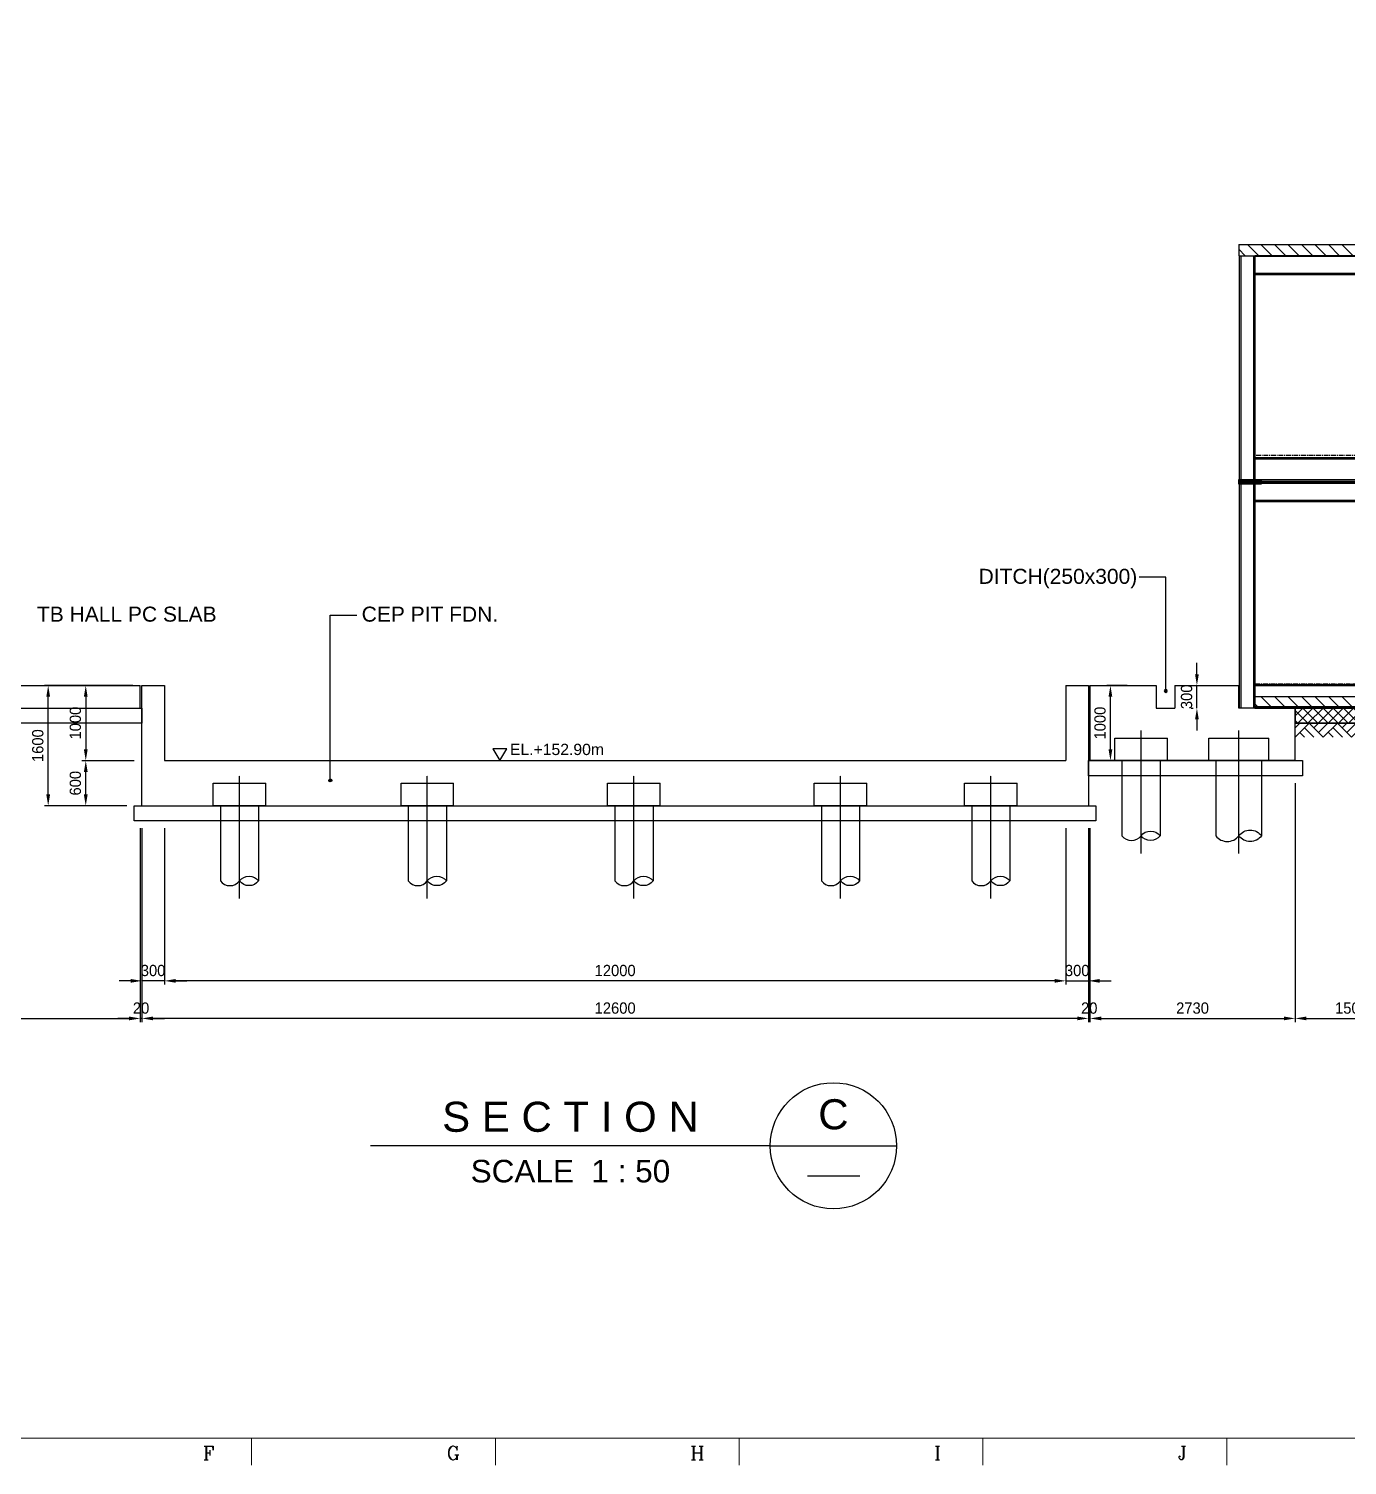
# Model space of a CAD drawing. Header units: millimetres. Extents: x 63700 to 182600, y -289551 to -205451.
# Drawn here: x 81446 to 98995, y -289031 to -269915 of the extents above; entities that cross this region are included whole.
import ezdxf
from ezdxf.enums import TextEntityAlignment as Align

# ---------------------------------------------------------------- set-up
doc = ezdxf.new("R2010")
doc.units = ezdxf.units.MM
doc.header["$LTSCALE"] = 50
doc.linetypes.add('CENTER', pattern=[2, 1.25, -0.25, 0.25, -0.25])
doc.linetypes.add('HIDDEN', pattern=[0.375, 0.25, -0.125])
doc.layers.get('Defpoints').update_dxf_attribs({"color": 140})
for name, color, linetype in [('1', 7, 'Continuous'), ('C_BLOCK', 7, 'Continuous'), ('C_CEN', 1, 'CENTER'), ('C_COLUMN-01', 2, 'Continuous'), ('C_CONC', 4, 'Continuous'), ('C_GIRDER', 2, 'Continuous'), ('C_TEXT_01', 2, 'Continuous'), ('DIM-SCALE', 7, 'Continuous'), ('finish', 1, 'Continuous'), ('HATCH-2', 4, 'Continuous'), ('PILE-1', 8, 'Continuous'), ('REBARD', 3, 'Continuous')]:
    doc.layers.add(name, color=color, linetype=linetype)
doc.layers.add('TAN-TIT', color=30, linetype='Continuous', lineweight=0)
doc.layers.add('TITLE', color=7, linetype='Continuous', lineweight=30)
doc.styles.add('Arial', font='arial.ttf')
doc.styles.add('COM', font='COMPLEX', dxfattribs={"height": 5})
doc.styles.add('돋움', font='')
doc.styles.get('돋움').set_extended_font_data('Dotum')
doc.dimstyles.new('일반도면_0050', dxfattribs={"dimscale": 50, "dimtxt": 3, "dimasz": 3, "dimexe": 1, "dimexo": 2, "dimgap": 1.25, "dimtad": 1, "dimdec": 0, "dimzin": 0, "dimdsep": 46, "dimtxsty": '돋움', "dimcen": -5, "dimclrd": 1, "dimclre": 1, "dimclrt": 7, "dimadec": 8, "dimazin": 0, "dimtfac": 1, "dimtdec": 4, "dimtix": 1, "dimtmove": 2, "dimatfit": 3, "dimfxl": 1, "dimtolj": 1, "dimtzin": 0, "dimarcsym": 0})

# ---------------------------------------------------------------- blocks, each defined once
blk = doc.blocks.new('BORDER')
at = {"layer": 'TAN-TIT'}
for p, q in [((4977, 3520), (232823, 3520)), ((82848, 3520), (82848, 2078)), ((95827, 3520), (95827, 2078)), ((108806, 3520), (108806, 2078)), ((121784, 3520), (121784, 2078)), ((134763, 3520), (134763, 2078))]:
    blk.add_line(p, q, dxfattribs=at)
at = {"layer": 'TAN-TIT', "style": 'COM'}
for s, p in [('F', (80253, 2366)), ('G', (93231, 2366)), ('H', (106210, 2366)), ('I', (119188, 2366)), ('J', (132167, 2366))]:
    blk.add_text(s, height=721, dxfattribs=at).set_placement(p)
blk = doc.blocks.new('ER')
at = {"layer": 'C_BLOCK', "color": 1, "linetype": 'Continuous'}
for p, q in [((2.5, 0), (0, -2.5)), ((0.833, 0), (0, -0.832)), ((0, 0), (20, 0)), ((2.5, 0), (5, -2.5)), ((4.167, 0), (3.334, -0.833)), ((5.833, 0), (4.166, -1.666)), ((7.5, 0), (5, -2.5)), ((7.5, 0), (9.999, -2.5)), ((9.167, 0), (8.333, -0.833)), ((10.832, 0), (9.166, -1.666)), ((12.499, 0), (9.999, -2.5)), ((12.499, 0), (14.999, -2.5)), ((14.166, 0), (13.333, -0.833)), ((15.832, 0), (14.165, -1.666)), ((17.499, 0), (14.999, -2.5)), ((17.499, 0), (19.998, -2.5)), ((19.166, 0), (18.332, -0.833)), ((0.834, -1.666), (1.667, -2.5)), ((1.667, -0.833), (3.333, -2.5)), ((5.887, -1.613), (6.774, -2.5)), ((6.719, -0.78), (8.439, -2.5)), ((10.833, -1.666), (11.666, -2.5)), ((11.666, -0.833), (13.332, -2.5)), ((15.832, -1.666), (16.666, -2.5)), ((16.665, -0.833), (18.331, -2.5)), ((19.998, -0.832), (19.165, -1.666))]:
    blk.add_line(p, q, dxfattribs=at)
blk = doc.blocks.new('*D322')
at = {"layer": 'Defpoints', "color": 0}
for p in [(95551, -280455), (95571, -280455), (95551, -283085)]:
    blk.add_point(p, dxfattribs=at)
at = {"layer": 'DIM-SCALE', "color": 1, "lineweight": -2}
for p, q in [((95551, -280555), (95551, -283135)), ((95571, -280555), (95571, -283135)), ((95401, -283085), (95251, -283085)), ((95571, -283085), (95551, -283085)), ((95721, -283085), (95871, -283085))]:
    blk.add_line(p, q, dxfattribs=at)
at = {"layer": 'DIM-SCALE', "color": 1}
for points in [[(95401, -283060), (95401, -283110), (95551, -283085)], [(95721, -283060), (95721, -283110), (95571, -283085)]]:
    blk.add_solid(points, dxfattribs=at)
at = {"layer": 'DIM-SCALE', "color": 7, "insert": (95561, -282948), "char_height": 150, "attachment_point": 5, "style": '돋움'}
blk.add_mtext('\\A1;20', dxfattribs=at)
blk = doc.blocks.new('*D323')
at = {"layer": 'Defpoints', "color": 0}
for p in [(98301, -279855), (95571, -280455), (98301, -283085)]:
    blk.add_point(p, dxfattribs=at)
at = {"layer": 'DIM-SCALE', "color": 1, "lineweight": -2}
for p, q in [((98301, -279955), (98301, -283135)), ((95571, -280555), (95571, -283135)), ((95721, -283085), (98151, -283085))]:
    blk.add_line(p, q, dxfattribs=at)
at = {"layer": 'DIM-SCALE', "color": 1}
for points in [[(95721, -283060), (95721, -283110), (95571, -283085)], [(98151, -283060), (98151, -283110), (98301, -283085)]]:
    blk.add_solid(points, dxfattribs=at)
at = {"layer": 'DIM-SCALE', "color": 7, "insert": (96936, -282948), "char_height": 150, "attachment_point": 5, "style": '돋움'}
blk.add_mtext('\\A1;2730', dxfattribs=at)
blk = doc.blocks.new('*D324')
at = {"layer": 'Defpoints', "color": 0}
for p in [(98301, -279855), (99801, -280655), (99801, -283085)]:
    blk.add_point(p, dxfattribs=at)
at = {"layer": 'DIM-SCALE', "color": 1, "lineweight": -2}
for p, q in [((98301, -279955), (98301, -283135)), ((99801, -280755), (99801, -283135)), ((98451, -283085), (99651, -283085))]:
    blk.add_line(p, q, dxfattribs=at)
at = {"layer": 'DIM-SCALE', "color": 1}
for points in [[(98451, -283060), (98451, -283110), (98301, -283085)], [(99651, -283060), (99651, -283110), (99801, -283085)]]:
    blk.add_solid(points, dxfattribs=at)
at = {"layer": 'DIM-SCALE', "color": 7, "insert": (99051, -282948), "char_height": 150, "attachment_point": 5, "style": '돋움'}
blk.add_mtext('\\A1;1500', dxfattribs=at)
blk = doc.blocks.new('*D386')
at = {"layer": 'Defpoints', "color": 0}
for p in [(78521, -279855), (82931, -280455), (82931, -283085)]:
    blk.add_point(p, dxfattribs=at)
at = {"layer": 'DIM-SCALE', "color": 1, "lineweight": -2}
for p, q in [((78521, -279955), (78521, -283135)), ((82931, -280555), (82931, -283135)), ((78671, -283085), (82781, -283085))]:
    blk.add_line(p, q, dxfattribs=at)
at = {"layer": 'DIM-SCALE', "color": 1}
for points in [[(78671, -283060), (78671, -283110), (78521, -283085)], [(82781, -283060), (82781, -283110), (82931, -283085)]]:
    blk.add_solid(points, dxfattribs=at)
at = {"layer": 'DIM-SCALE', "color": 7, "insert": (80726, -282948), "char_height": 150, "attachment_point": 5, "style": '돋움'}
blk.add_mtext('\\A1;4410', dxfattribs=at)
blk = doc.blocks.new('*D387')
at = {"layer": 'Defpoints', "color": 0}
for p in [(82931, -280455), (82951, -280455), (82931, -283085)]:
    blk.add_point(p, dxfattribs=at)
at = {"layer": 'DIM-SCALE', "color": 1, "lineweight": -2}
for p, q in [((82931, -280555), (82931, -283135)), ((82951, -280555), (82951, -283135)), ((82781, -283085), (82631, -283085)), ((82951, -283085), (82931, -283085)), ((83101, -283085), (83251, -283085))]:
    blk.add_line(p, q, dxfattribs=at)
at = {"layer": 'DIM-SCALE', "color": 1}
for points in [[(82781, -283060), (82781, -283110), (82931, -283085)], [(83101, -283060), (83101, -283110), (82951, -283085)]]:
    blk.add_solid(points, dxfattribs=at)
at = {"layer": 'DIM-SCALE', "color": 7, "insert": (82941, -282948), "char_height": 150, "attachment_point": 5, "style": '돋움'}
blk.add_mtext('\\A1;20', dxfattribs=at)
blk = doc.blocks.new('*D388')
at = {"layer": 'Defpoints', "color": 0}
for p in [(82951, -280455), (95551, -280455), (82951, -283085)]:
    blk.add_point(p, dxfattribs=at)
at = {"layer": 'DIM-SCALE', "color": 1, "lineweight": -2}
for p, q in [((82951, -280555), (82951, -283135)), ((95551, -280555), (95551, -283135)), ((95401, -283085), (83101, -283085))]:
    blk.add_line(p, q, dxfattribs=at)
at = {"layer": 'DIM-SCALE', "color": 1}
for points in [[(83101, -283060), (83101, -283110), (82951, -283085)], [(95401, -283060), (95401, -283110), (95551, -283085)]]:
    blk.add_solid(points, dxfattribs=at)
at = {"layer": 'DIM-SCALE', "color": 7, "insert": (89251, -282948), "char_height": 150, "attachment_point": 5, "style": '돋움'}
blk.add_mtext('\\A1;12600', dxfattribs=at)
blk = doc.blocks.new('*D332')
at = {"layer": 'Defpoints', "color": 0}
for p in [(81705, -278655), (82931, -278655), (82851, -280255)]:
    blk.add_point(p, dxfattribs=at)
at = {"layer": 'DIM-SCALE', "color": 1, "lineweight": -2}
for p, q in [((82831, -278655), (81655, -278655)), ((81705, -280105), (81705, -278805)), ((82751, -280255), (81655, -280255))]:
    blk.add_line(p, q, dxfattribs=at)
at = {"layer": 'DIM-SCALE', "color": 1}
for points in [[(81680, -278805), (81730, -278805), (81705, -278655)], [(81680, -280105), (81730, -280105), (81705, -280255)]]:
    blk.add_solid(points, dxfattribs=at)
at = {"layer": 'DIM-SCALE', "color": 7, "insert": (81567, -279455), "char_height": 150, "attachment_point": 5, "rotation": 90, "style": '돋움'}
blk.add_mtext('\\A1;1600', dxfattribs=at)
blk = doc.blocks.new('*D333')
at = {"layer": 'Defpoints', "color": 0}
for p in [(82205, -279655), (82951, -279655), (82851, -280255)]:
    blk.add_point(p, dxfattribs=at)
at = {"layer": 'DIM-SCALE', "color": 1, "lineweight": -2}
for p, q in [((82851, -279655), (82155, -279655)), ((82205, -280105), (82205, -279805)), ((82751, -280255), (82155, -280255))]:
    blk.add_line(p, q, dxfattribs=at)
at = {"layer": 'DIM-SCALE', "color": 1}
for points in [[(82180, -279805), (82230, -279805), (82205, -279655)], [(82180, -280105), (82230, -280105), (82205, -280255)]]:
    blk.add_solid(points, dxfattribs=at)
at = {"layer": 'DIM-SCALE', "color": 7, "insert": (82067, -279955), "char_height": 150, "attachment_point": 5, "rotation": 90, "style": '돋움'}
blk.add_mtext('\\A1;600', dxfattribs=at)
blk = doc.blocks.new('*D334')
at = {"layer": 'Defpoints', "color": 0}
for p in [(82931, -278655), (82205, -279655), (82951, -279655)]:
    blk.add_point(p, dxfattribs=at)
at = {"layer": 'DIM-SCALE', "color": 1, "lineweight": -2}
for p, q in [((82831, -278655), (82155, -278655)), ((82205, -278805), (82205, -279505)), ((82851, -279655), (82155, -279655))]:
    blk.add_line(p, q, dxfattribs=at)
at = {"layer": 'DIM-SCALE', "color": 1}
for points in [[(82180, -278805), (82230, -278805), (82205, -278655)], [(82180, -279505), (82230, -279505), (82205, -279655)]]:
    blk.add_solid(points, dxfattribs=at)
at = {"layer": 'DIM-SCALE', "color": 7, "insert": (82067, -279155), "char_height": 150, "attachment_point": 5, "rotation": 90, "style": '돋움'}
blk.add_mtext('\\A1;1000', dxfattribs=at)
blk = doc.blocks.new('*D335')
at = {"layer": 'Defpoints', "color": 0}
for p in [(95843, -278655), (96168, -278655), (96168, -279655)]:
    blk.add_point(p, dxfattribs=at)
at = {"layer": 'DIM-SCALE', "color": 1, "lineweight": -2}
for p, q in [((96068, -278655), (95793, -278655)), ((95843, -279505), (95843, -278805)), ((96068, -279655), (95793, -279655))]:
    blk.add_line(p, q, dxfattribs=at)
at = {"layer": 'DIM-SCALE', "color": 1}
for points in [[(95818, -278805), (95868, -278805), (95843, -278655)], [(95818, -279505), (95868, -279505), (95843, -279655)]]:
    blk.add_solid(points, dxfattribs=at)
at = {"layer": 'DIM-SCALE', "color": 7, "insert": (95705, -279155), "char_height": 150, "attachment_point": 5, "rotation": 90, "style": '돋움'}
blk.add_mtext('\\A1;1000', dxfattribs=at)
blk = doc.blocks.new('*D336')
at = {"layer": 'Defpoints', "color": 0}
for p in [(96994, -278655), (97019, -278655), (97019, -278955)]:
    blk.add_point(p, dxfattribs=at)
at = {"layer": 'DIM-SCALE', "color": 1, "lineweight": -2}
for p, q in [((96994, -278505), (96994, -278355)), ((96919, -278655), (96944, -278655)), ((96994, -278955), (96994, -278655)), ((96919, -278955), (96944, -278955)), ((96994, -279105), (96994, -279255))]:
    blk.add_line(p, q, dxfattribs=at)
at = {"layer": 'DIM-SCALE', "color": 1}
for points in [[(96969, -278505), (97019, -278505), (96994, -278655)], [(96969, -279105), (97019, -279105), (96994, -278955)]]:
    blk.add_solid(points, dxfattribs=at)
at = {"layer": 'DIM-SCALE', "color": 7, "insert": (96857, -278805), "char_height": 150, "attachment_point": 5, "rotation": 90, "style": '돋움'}
blk.add_mtext('\\A1;300', dxfattribs=at)
blk = doc.blocks.new('B_Dot')
at = {"layer": 'REBARD', "const_width": 0.4}
blk.add_lwpolyline([(-0.2, 0, 1), (0.2, 0, 1)], format="xyb", close=True, dxfattribs=at)
at = {"layer": 'REBARD'}
blk.add_circle((0, 0), 0.4, dxfattribs=at)
blk = doc.blocks.new('*D378')
at = {"layer": 'Defpoints', "color": 0}
for p in [(83251, -280455), (95251, -280455), (83251, -282585)]:
    blk.add_point(p, dxfattribs=at)
at = {"layer": 'DIM-SCALE', "color": 1, "lineweight": -2}
for p, q in [((83251, -280555), (83251, -282635)), ((95251, -280555), (95251, -282635)), ((95101, -282585), (83401, -282585))]:
    blk.add_line(p, q, dxfattribs=at)
at = {"layer": 'DIM-SCALE', "color": 1}
for points in [[(83401, -282560), (83401, -282610), (83251, -282585)], [(95101, -282560), (95101, -282610), (95251, -282585)]]:
    blk.add_solid(points, dxfattribs=at)
at = {"layer": 'DIM-SCALE', "color": 7, "insert": (89251, -282448), "char_height": 150, "attachment_point": 5, "style": '돋움'}
blk.add_mtext('\\A1;12000', dxfattribs=at)
blk = doc.blocks.new('*D368')
at = {"layer": 'Defpoints', "color": 0}
for p in [(82951, -280455), (83251, -280455), (82951, -282585)]:
    blk.add_point(p, dxfattribs=at)
at = {"layer": 'DIM-SCALE', "color": 1, "lineweight": -2}
for p, q in [((82951, -280555), (82951, -282635)), ((83251, -280555), (83251, -282635)), ((82801, -282585), (82651, -282585)), ((83251, -282585), (82951, -282585)), ((83401, -282585), (83551, -282585))]:
    blk.add_line(p, q, dxfattribs=at)
at = {"layer": 'DIM-SCALE', "color": 1}
for points in [[(82801, -282560), (82801, -282610), (82951, -282585)], [(83401, -282560), (83401, -282610), (83251, -282585)]]:
    blk.add_solid(points, dxfattribs=at)
at = {"layer": 'DIM-SCALE', "color": 7, "insert": (83101, -282448), "char_height": 150, "attachment_point": 5, "style": '돋움'}
blk.add_mtext('\\A1;300', dxfattribs=at)
blk = doc.blocks.new('*D369')
at = {"layer": 'Defpoints', "color": 0}
for p in [(95251, -280455), (95551, -280455), (95551, -282585)]:
    blk.add_point(p, dxfattribs=at)
at = {"layer": 'DIM-SCALE', "color": 1, "lineweight": -2}
for p, q in [((95251, -280555), (95251, -282635)), ((95551, -280555), (95551, -282635)), ((95101, -282585), (94951, -282585)), ((95251, -282585), (95551, -282585)), ((95701, -282585), (95851, -282585))]:
    blk.add_line(p, q, dxfattribs=at)
at = {"layer": 'DIM-SCALE', "color": 1}
for points in [[(95101, -282560), (95101, -282610), (95251, -282585)], [(95701, -282560), (95701, -282610), (95551, -282585)]]:
    blk.add_solid(points, dxfattribs=at)
at = {"layer": 'DIM-SCALE', "color": 7, "insert": (95401, -282448), "char_height": 150, "attachment_point": 5, "style": '돋움'}
blk.add_mtext('\\A1;300', dxfattribs=at)
blk = doc.blocks.new('A$C763D6BAE')
at = {"layer": 'C_GIRDER'}
h = blk.add_hatch(dxfattribs=at)
h.set_pattern_fill('ANSI37', color=8, scale=30)
h.set_pattern_definition([(135, (538616.01, 33154.9), (67.351921, 67.351921), []), (45, (538616.01, 33154.9), (67.351921, -67.351921), [])])
h.paths.add_polyline_path([(6740, 0), (6740, -200), (9140, -200), (9140, 0)])
h.paths.add_polyline_path([(2240, -200), (2240, 0), (740, 0), (740, -200)])
at = {"layer": 'finish'}
h = blk.add_hatch(dxfattribs=at)
h.set_pattern_fill('ANSI31', color=8, scale=40, style=0)
h.set_pattern_definition([(135, (538252.07, 39174.9), (89.80256, 89.80256), [])])
h.paths.add_polyline_path([(-10, 6170), (-10, 6020), (9140, 6020), (9140, 6170)])
h = blk.add_hatch(dxfattribs=at)
h.set_pattern_fill('ANSI31', color=8, scale=40, style=0)
h.set_pattern_definition([(135, (529874.3, 59255.23), (89.80256, 89.80256), [])])
h.paths.add_polyline_path([(8990, 0), (9140, 0), (9140, 6020), (8990, 6020)])
h = blk.add_hatch(dxfattribs=at)
h.set_pattern_fill('ANSI31', color=8, scale=40, style=0)
h.set_pattern_definition([(135, (538616.01, 33154.9), (89.80256, 89.80256), [])])
h.paths.add_polyline_path([(204, 150), (2777, 150), (2777, 0), (204, 0)])
h = blk.add_hatch(dxfattribs=at)
h.set_pattern_fill('ANSI31', color=8, scale=40, style=0)
h.set_pattern_definition([(135, (541616.01, 33154.9), (89.80256, 89.80256), [])])
h.paths.add_polyline_path([(3204, 150), (5777, 150), (5777, 0), (3204, 0)])
h = blk.add_hatch(dxfattribs=at)
h.set_pattern_fill('ANSI31', color=8, scale=40, style=0)
h.set_pattern_definition([(135, (544616.01, 33154.9), (89.80256, 89.80256), [])])
h.paths.add_polyline_path([(6204, 150), (8777, 150), (8777, 0), (6204, 0)])
at = {"layer": 'C_CEN', "color": 8}
for p, q in [((5783, 6382), (3203, 6382)), ((5783, 6350), (3203, 6350)), ((8783, 6382), (6203, 6382)), ((8783, 6350), (6203, 6350)), ((2783, 3362), (203, 3362)), ((2783, 3330), (203, 3330)), ((5783, 3362), (3203, 3362)), ((5783, 3330), (3203, 3330)), ((8783, 3362), (6203, 3362)), ((8783, 3330), (6203, 3330)), ((2777, 316), (204, 316)), ((204, 316), (204, 310)), ((2777, 310), (204, 310)), ((5777, 316), (3204, 316)), ((3204, 316), (3204, 310)), ((5777, 310), (3204, 310)), ((8777, 316), (6204, 316)), ((6204, 316), (6204, 310)), ((8777, 310), (6204, 310))]:
    blk.add_line(p, q, dxfattribs=at)
at = {"layer": 'C_COLUMN-01', "color": 8}
for points in [[(3000, 6060), (3000, 9040), (3203, 9040), (3203, 6060)], [(5980, 6060), (5980, 9040), (5777, 9040), (5777, 6060)], [(6000, 6060), (6000, 9040), (6203, 9040), (6203, 6060)], [(8980, 6060), (8980, 9040), (8777, 9040), (8777, 6060)], [(0, 3040), (0, 6020)], [(203, 6020), (203, 3040)], [(2777, 6020), (2777, 3040)], [(2980, 3040), (2980, 6020)], [(3000, 3040), (3000, 6000)], [(3203, 6000), (3203, 3040)], [(5777, 6000), (5777, 3040)], [(5980, 3040), (5980, 6000)], [(6000, 3040), (6000, 6000)], [(6203, 6000), (6203, 3040)], [(8777, 6000), (8777, 3040)], [(8980, 3040), (8980, 6000)], [(203, 2980), (203, 0), (0, 0), (0, 2980)], [(2777, 2980), (2777, 0), (2980, 0), (2980, 2980)], [(3203, 2980), (3203, 0), (3000, 0), (3000, 2980)], [(5777, 2980), (5777, 0), (5980, 0), (5980, 2980)], [(6203, 2980), (6203, 0), (6000, 0), (6000, 2980)], [(8777, 2980), (8777, 0), (8980, 0), (8980, 2980)]]:
    blk.add_lwpolyline(points, dxfattribs=at)
at = {"layer": 'C_GIRDER', "color": 8, "linetype": 'HIDDEN', "ltscale": 0.1}
for p, q in [((3016, 9040), (3016, 6060)), ((3187, 9040), (3187, 6060)), ((5777, 9027), (3203, 9027)), ((5793, 9040), (5793, 6060)), ((5964, 9040), (5964, 6060)), ((6016, 9040), (6016, 6060)), ((6187, 9040), (6187, 6060)), ((8777, 9027), (6203, 9027)), ((8793, 9040), (8793, 6060)), ((8964, 9040), (8964, 6060)), ((5777, 8802), (3203, 8802)), ((8777, 8802), (6203, 8802)), ((5777, 6334), (3203, 6334)), ((8777, 6334), (6203, 6334)), ((16, 6020), (16, 3040)), ((187, 6020), (187, 3040)), ((2777, 6007), (203, 6007)), ((2793, 6020), (2793, 3040)), ((2964, 6020), (2964, 3040)), ((3016, 6000), (3016, 3040)), ((3187, 6000), (3187, 3040)), ((5690, 6056), (3290, 6056)), ((5690, 6007), (3290, 6007)), ((5793, 6000), (5793, 3040)), ((5964, 6000), (5964, 3040)), ((6016, 6000), (6016, 3040)), ((6187, 6000), (6187, 3040)), ((8690, 6056), (6290, 6056)), ((8690, 6007), (6290, 6007)), ((8793, 6000), (8793, 3040)), ((8964, 6000), (8964, 3040)), ((2777, 5782), (203, 5782)), ((5777, 5782), (3203, 5782)), ((8777, 5782), (6203, 5782)), ((2777, 3314), (203, 3314)), ((5777, 3314), (3203, 3314)), ((8777, 3314), (6203, 3314)), ((16, 2980), (16, 0)), ((187, 2980), (187, 0)), ((2690, 3036), (290, 3036)), ((2690, 2987), (290, 2987)), ((2793, 2980), (2793, 0)), ((2964, 2980), (2964, 0)), ((3016, 2980), (3016, 0)), ((3187, 2980), (3187, 0)), ((5690, 3036), (3290, 3036)), ((5690, 2987), (3290, 2987)), ((5793, 2980), (5793, 0)), ((5964, 2980), (5964, 0)), ((6016, 2980), (6016, 0)), ((6187, 2980), (6187, 0)), ((8690, 3036), (6290, 3036)), ((8690, 2987), (6290, 2987)), ((8793, 2980), (8793, 0)), ((8964, 2980), (8964, 0)), ((2777, 2762), (203, 2762)), ((5777, 2762), (3203, 2762)), ((8777, 2762), (6203, 2762)), ((2777, 294), (204, 294)), ((5777, 294), (3204, 294)), ((8777, 294), (6204, 294)), ((2777, 16), (204, 16)), ((5777, 16), (3204, 16)), ((8777, 16), (6204, 16))]:
    blk.add_line(p, q, dxfattribs=at)
at = {"layer": 'C_GIRDER', "color": 8}
for p, q in [((3203, 9040), (5777, 9040)), ((6203, 9040), (8777, 9040))]:
    blk.add_line(p, q, dxfattribs=at)
for points in [[(5777, 9040), (3203, 9040)], [(3203, 9040), (3203, 8788), (5777, 8788), (5777, 9040)], [(8777, 9040), (6203, 9040)], [(6203, 9040), (6203, 8788), (8777, 8788), (8777, 9040)], [(5777, 6060), (5777, 6350), (3203, 6350), (3203, 6060)], [(8777, 6060), (8777, 6350), (6203, 6350), (6203, 6060)], [(2777, 6020), (203, 6020)], [(203, 6020), (203, 5768), (2777, 5768), (2777, 6020)], [(2927, 6020), (353, 6020)], [(3203, 6040), (3203, 6040), (5777, 6040)], [(5777, 6020), (3203, 6020)], [(3203, 6000), (3203, 5768), (5777, 5768), (5777, 6000)], [(6203, 6040), (6203, 6040), (8777, 6040)], [(8777, 6020), (6203, 6020)], [(6203, 6000), (6203, 5768), (8777, 5768), (8777, 6000)], [(2777, 3040), (2777, 3330), (203, 3330), (203, 3040)], [(5777, 3040), (5777, 3330), (3203, 3330), (3203, 3040)], [(8777, 3040), (8777, 3330), (6203, 3330), (6203, 3040)], [(203, 3020), (203, 3020), (2777, 3020)], [(2777, 3000), (203, 3000)], [(203, 2980), (203, 2748), (2777, 2748), (2777, 2980)], [(3203, 3020), (3203, 3020), (5777, 3020)], [(5777, 3000), (3203, 3000)], [(3203, 2980), (3203, 2748), (5777, 2748), (5777, 2980)], [(6203, 3020), (6203, 3020), (8777, 3020)], [(8777, 3000), (6203, 3000)], [(6203, 2980), (6203, 2748), (8777, 2748), (8777, 2980)]]:
    blk.add_lwpolyline(points, dxfattribs=at)
for points in [[(2990, 6060), (3290, 6060), (3290, 6040), (2990, 6040)], [(2990, 6040), (3290, 6040), (3290, 6020), (2990, 6020)], [(2990, 6020), (3290, 6020), (3290, 6000), (2990, 6000)], [(5990, 6060), (5690, 6060), (5690, 6040), (5990, 6040)], [(5990, 6040), (5690, 6040), (5690, 6020), (5990, 6020)], [(5990, 6020), (5690, 6020), (5690, 6000), (5990, 6000)], [(5990, 6060), (6290, 6060), (6290, 6040), (5990, 6040)], [(5990, 6040), (6290, 6040), (6290, 6020), (5990, 6020)], [(5990, 6020), (6290, 6020), (6290, 6000), (5990, 6000)], [(8990, 6060), (8690, 6060), (8690, 6040), (8990, 6040)], [(8990, 6040), (8690, 6040), (8690, 6020), (8990, 6020)], [(8990, 6020), (8690, 6020), (8690, 6000), (8990, 6000)], [(-10, 3040), (290, 3040), (290, 3020), (-10, 3020)], [(-10, 3020), (290, 3020), (290, 3000), (-10, 3000)], [(-10, 3000), (290, 3000), (290, 2980), (-10, 2980)], [(2990, 3040), (2690, 3040), (2690, 3020), (2990, 3020)], [(2990, 3020), (2690, 3020), (2690, 3000), (2990, 3000)], [(2990, 3000), (2690, 3000), (2690, 2980), (2990, 2980)], [(2990, 3040), (3290, 3040), (3290, 3020), (2990, 3020)], [(2990, 3020), (3290, 3020), (3290, 3000), (2990, 3000)], [(2990, 3000), (3290, 3000), (3290, 2980), (2990, 2980)], [(5990, 3040), (5690, 3040), (5690, 3020), (5990, 3020)], [(5990, 3020), (5690, 3020), (5690, 3000), (5990, 3000)], [(5990, 3000), (5690, 3000), (5690, 2980), (5990, 2980)], [(5990, 3040), (6290, 3040), (6290, 3020), (5990, 3020)], [(5990, 3020), (6290, 3020), (6290, 3000), (5990, 3000)], [(5990, 3000), (6290, 3000), (6290, 2980), (5990, 2980)], [(8990, 3040), (8690, 3040), (8690, 3020), (8990, 3020)], [(8990, 3020), (8690, 3020), (8690, 3000), (8990, 3000)], [(8990, 3000), (8690, 3000), (8690, 2980), (8990, 2980)], [(2777, 310), (204, 310), (204, 0), (2777, 0)], [(5777, 310), (3204, 310), (3204, 0), (5777, 0)], [(8777, 310), (6204, 310), (6204, 0), (8777, 0)]]:
    blk.add_lwpolyline(points, close=True, dxfattribs=at)
at = {"layer": 'finish', "color": 8}
for p, q in [((2990, 9040), (2990, 9040)), ((5990, 9040), (5990, 9040)), ((-10, 6170), (9140, 6170)), ((-10, 6170), (-10, 6020)), ((9140, 6170), (9140, 0)), ((-10, 6020), (9140, 6020)), ((8990, 6020), (8990, 0)), ((2777, 150), (204, 150)), ((204, 150), (204, 0)), ((2777, 0), (204, 0)), ((2240, 0), (2240, -200)), ((2777, 150), (2777, 0)), ((5777, 150), (3204, 150)), ((3204, 150), (3204, 0)), ((5777, 0), (3204, 0)), ((5777, 150), (5777, 0)), ((8777, 150), (6204, 150)), ((6204, 150), (6204, 0)), ((8777, 0), (6204, 0)), ((6740, 0), (6740, -200)), ((8777, 150), (8777, 0))]:
    blk.add_line(p, q, dxfattribs=at)
blk.add_lwpolyline([(9140, 6020), (8990, 6020), (8990, 0), (9140, 0)], close=True, dxfattribs=at)
for points in [[(740, 0), (740, -200), (2240, -200)], [(6740, -200), (9140, -200), (9140, 0), (740, 0)]]:
    blk.add_lwpolyline(points, dxfattribs=at)

msp = doc.modelspace()

# ---------------------------------------------------------------- linework, layer by layer
at = {"color": 1}
msp.add_lwpolyline([(87808, -279496.3), (87625, -279496.3), (87716.5, -279654.7)], close=True, dxfattribs=at)
at = {"layer": 'C_CEN', "color": 1, "ltscale": 0.1}
for p, q in [((96250.9, -280888.5), (96250.9, -279254.7)), ((97550.9, -280888.5), (97550.9, -279254.7)), ((84250.9, -281488.5), (84250.9, -279854.7)), ((86750.9, -281488.5), (86750.9, -279854.7)), ((89500.9, -281488.5), (89500.9, -279854.7)), ((92250.9, -281488.5), (92250.9, -279854.7)), ((94250.9, -281488.5), (94250.9, -279854.7))]:
    msp.add_line(p, q, dxfattribs=at)
at = {"layer": 'C_CONC', "color": 3}
for p, q in [((78520.9, -278654.7), (82930.9, -278654.7)), ((82930.9, -278954.7), (82930.9, -278654.7)), ((82950.9, -280254.7), (82950.9, -278654.7)), ((82950.9, -278654.7), (83250.9, -278654.7)), ((83250.9, -278654.7), (83250.9, -279654.7)), ((95250.9, -278654.7), (95550.9, -278654.7)), ((95250.9, -278654.7), (95250.9, -279654.7)), ((95550.9, -278654.7), (95550.9, -280254.7)), ((95570.9, -278654.7), (96450.9, -278654.7)), ((95570.9, -278654.7), (95570.9, -279654.7)), ((96450.9, -278654.7), (96450.9, -278954.7)), ((96700.9, -278654.7), (97550.9, -278654.7)), ((96700.9, -278654.7), (96700.9, -278954.7)), ((97550.9, -278954.7), (97550.9, -278654.7)), ((78520.9, -278954.7), (82930.9, -278954.7)), ((96450.9, -278954.7), (96700.9, -278954.7)), ((98300.9, -278954.7), (97550.9, -278954.7)), ((98300.9, -279654.7), (98300.9, -278954.7)), ((83250.9, -279654.7), (95250.9, -279654.7)), ((98300.9, -279654.7), (95550.9, -279654.7)), ((98300.9, -279654.7), (95570.9, -279654.7)), ((82950.9, -280254.7), (95550.9, -280254.7))]:
    msp.add_line(p, q, dxfattribs=at)
at = {"layer": 'C_CONC', "color": 1, "ltscale": 0.1}
for points in [[(82950.9, -279154.7), (78500.9, -279154.7), (78500.9, -278954.7), (82950.9, -278954.7), (82950.9, -279154.7)], [(99800.9, -279154.7), (98300.9, -279154.7), (98300.9, -278954.7), (99800.9, -278954.7), (99800.9, -279154.7)], [(98400.9, -279854.7), (95550.9, -279854.7), (95550.9, -279654.7), (98400.9, -279654.7), (98400.9, -279854.7)], [(95650.9, -280454.7), (82850.9, -280454.7), (82850.9, -280254.7), (95650.9, -280254.7), (95650.9, -280454.7)]]:
    msp.add_lwpolyline(points, dxfattribs=at)
at = {"layer": 'HATCH-2', "color": 1}
for p, q in [((96580.3, -277214), (96226.8, -277214)), ((96580.3, -278725.9), (96580.3, -277214)), ((85459.9, -279917.9), (85459.9, -277717.2)), ((85459.9, -277717.2), (85813.4, -277717.2))]:
    msp.add_line(p, q, dxfattribs=at)
at = {"layer": 'PILE-1'}
for p, q in [((95900.9, -279654.7), (95900.9, -279354.7)), ((95900.9, -279354.7), (96600.9, -279354.7)), ((96600.9, -279654.7), (96600.9, -279354.7)), ((97150.9, -279654.7), (97150.9, -279354.7)), ((97150.9, -279354.7), (97950.9, -279354.7)), ((97950.9, -279654.7), (97950.9, -279354.7)), ((96600.9, -279654.7), (95900.9, -279654.7)), ((95996.9, -279654.7), (95996.9, -280654.7)), ((96504.9, -279654.7), (96504.9, -280654.7)), ((97900.9, -279654.7), (97200.9, -279654.7)), ((97246.4, -279654.7), (97246.4, -280654.7)), ((97855.4, -279654.7), (97855.4, -280654.7)), ((83900.9, -280254.7), (83900.9, -279954.7)), ((83900.9, -279954.7), (84600.9, -279954.7)), ((84600.9, -280254.7), (84600.9, -279954.7)), ((86400.9, -280254.7), (86400.9, -279954.7)), ((86400.9, -279954.7), (87100.9, -279954.7)), ((87100.9, -280254.7), (87100.9, -279954.7)), ((89150.9, -280254.7), (89150.9, -279954.7)), ((89150.9, -279954.7), (89850.9, -279954.7)), ((89850.9, -280254.7), (89850.9, -279954.7)), ((91900.9, -280254.7), (91900.9, -279954.7)), ((91900.9, -279954.7), (92600.9, -279954.7)), ((92600.9, -280254.7), (92600.9, -279954.7)), ((93900.9, -280254.7), (93900.9, -279954.7)), ((93900.9, -279954.7), (94600.9, -279954.7)), ((94600.9, -280254.7), (94600.9, -279954.7)), ((84600.9, -280254.7), (83900.9, -280254.7)), ((83996.9, -280254.7), (83996.9, -281254.7)), ((84504.9, -280254.7), (84504.9, -281254.7)), ((87100.9, -280254.7), (86400.9, -280254.7)), ((86496.9, -280254.7), (86496.9, -281254.7)), ((87004.9, -280254.7), (87004.9, -281254.7)), ((89850.9, -280254.7), (89150.9, -280254.7)), ((89246.9, -280254.7), (89246.9, -281254.7)), ((89754.9, -280254.7), (89754.9, -281254.7)), ((92600.9, -280254.7), (91900.9, -280254.7)), ((91996.9, -280254.7), (91996.9, -281254.7)), ((92504.9, -280254.7), (92504.9, -281254.7)), ((94600.9, -280254.7), (93900.9, -280254.7)), ((93996.9, -280254.7), (93996.9, -281254.7)), ((94504.9, -280254.7), (94504.9, -281254.7))]:
    msp.add_line(p, q, dxfattribs=at)
for points in [[(95996.9, -280654.7, 0.5), (96250.9, -280654.7, -0.5), (96504.9, -280654.7, -0.5), (96250.9, -280654.7)], [(97246.4, -280654.7, 0.5), (97550.9, -280654.7, -0.5), (97855.4, -280654.7, -0.5), (97550.9, -280654.7)]]:
    msp.add_lwpolyline(points, format="xyb", dxfattribs=at)
at = {"layer": 'PILE-1', "elevation": 0}
for points in [[(83996.9, -281254.7, 0.5), (84250.9, -281254.7, -0.5), (84504.9, -281254.7, -0.5), (84250.9, -281254.7)], [(86496.9, -281254.7, 0.5), (86750.9, -281254.7, -0.5), (87004.9, -281254.7, -0.5), (86750.9, -281254.7)], [(89246.9, -281254.7, 0.5), (89500.9, -281254.7, -0.5), (89754.9, -281254.7, -0.5), (89500.9, -281254.7)], [(91996.9, -281254.7, 0.5), (92250.9, -281254.7, -0.5), (92504.9, -281254.7, -0.5), (92250.9, -281254.7)], [(93996.9, -281254.7, 0.5), (94250.9, -281254.7, -0.5), (94504.9, -281254.7, -0.5), (94250.9, -281254.7)]]:
    msp.add_lwpolyline(points, format="xyb", dxfattribs=at)
at = {"layer": 'TITLE', "color": 1, "linetype": 'Continuous'}
msp.add_line((91315.8, -284780.1), (85995.8, -284780.1), dxfattribs=at)
msp.add_lwpolyline([(91315.8, -284780.1), (92995.8, -284780.1)], dxfattribs=at)
at = {"layer": 'TITLE', "color": 2, "linetype": 'Continuous'}
msp.add_lwpolyline([(91811.7, -285179.3), (92509.8, -285179.3)], dxfattribs=at)
at = {"layer": 'TITLE', "color": 1, "linetype": 'Continuous'}
msp.add_circle((92155.8, -284780.1), 840, dxfattribs=at)

# ---------------------------------------------------------------- block references
at = {"layer": '1', "xscale": 0.25, "yscale": 0.25, "zscale": 0.25}
msp.add_blockref('BORDER', (63700.3, -289550.7), dxfattribs=at)
at = {"layer": 'C_BLOCK', "xscale": 75, "yscale": 75, "zscale": 75}
msp.add_blockref('ER', (98300.9, -279154.7), dxfattribs=at)
at = {"layer": 'finish'}
msp.add_blockref('A$C763D6BAE', (97560.9, -278954.7), dxfattribs=at)
at = {"layer": 'REBARD', "yscale": 50, "zscale": 50}
for p, xscale in [((96580.3, -278725.9), -50), ((85459.9, -279917.9), 50)]:
    msp.add_blockref('B_Dot', p, dxfattribs=dict(at, xscale=xscale))

# ---------------------------------------------------------------- texts
at = {"layer": 'C_TEXT_01', "style": 'Arial'}
for s, p in [('DITCH(250x300)', (95144.2, -277301.9)), ('TB HALL PC SLAB', (82751.3, -277805)), ('CEP PIT FDN.', (86785.4, -277805))]:
    msp.add_text(s, height=200, dxfattribs=at).set_placement(p, align=Align.CENTER)
msp.add_text('EL.+152.90m', height=150, dxfattribs=at).set_placement((87850.4, -279505), align=Align.MIDDLE_LEFT)
at = {"layer": 'TITLE', "color": 3, "ltscale": 10, "style": 'Arial'}
msp.add_text('S E C T I O N', height=400, dxfattribs=at).set_placement((88655.8, -284593.5), align=Align.CENTER)
at = {"layer": 'TITLE', "color": 2, "ltscale": 10, "style": 'Arial'}
msp.add_text('C', height=400, dxfattribs=at).set_placement((92155.8, -284360.1), align=Align.MIDDLE)
at = {"layer": 'TITLE', "color": 2, "linetype": 'Continuous', "style": 'Arial'}
msp.add_text('SCALE  1 : 50', height=300, dxfattribs=at).set_placement((88656, -284966.8), align=Align.TOP_CENTER)

# ---------------------------------------------------------------- dimensions: what is measured, and where the dimension line sits
at = {"layer": 'DIM-SCALE'}
for base, p1, p2, angle, picture, middle in [((96994.4, -278654.7), (97019, -278954.7), (97019, -278654.7), 270, '*D336', (96856.8, -278804.7)), ((81704.5, -278654.7), (82850.9, -280254.7), (82930.9, -278654.7), 270, '*D332', (81566.9, -279454.7)), ((82204.5, -279654.7), (82930.9, -278654.7), (82950.9, -279654.7), 90, '*D334', (82066.9, -279154.7)), ((95842.7, -278654.7), (96168.1, -279654.7), (96168.1, -278654.7), 270, '*D335', (95705.1, -279154.7)), ((82204.5, -279654.7), (82850.9, -280254.7), (82950.9, -279654.7), 270, '*D333', (82066.9, -279954.7)), ((98300.9, -283085.2), (95570.9, -280454.7), (98300.9, -279854.7), 180, '*D323', (96935.9, -282947.6)), ((99800.9, -283085.2), (98300.9, -279854.7), (99800.9, -280654.7), 180, '*D324', (99050.9, -282947.6)), ((82930.9, -283085.2), (82950.9, -280454.7), (82930.9, -280454.7), 180, '*D387', (82940.9, -282947.6)), ((82950.9, -282585.2), (83250.9, -280454.7), (82950.9, -280454.7), 180, '*D368', (83100.9, -282447.6)), ((82950.9, -283085.2), (95550.9, -280454.7), (82950.9, -280454.7), 180, '*D388', (89250.9, -282947.6)), ((83250.9, -282585.2), (95250.9, -280454.7), (83250.9, -280454.7), 180, '*D378', (89250.9, -282447.6))]:
    dim = msp.add_linear_dim(base=base, p1=p1, p2=p2, angle=angle, dimstyle='일반도면_0050', dxfattribs=at)
    dim.commit()
    dim.dimension.update_dxf_attribs({"geometry": picture, "text_midpoint": middle})
for base, p1, p2, picture, middle in [((82930.9, -283085.2), (78520.9, -279854.7), (82930.9, -280454.7), '*D386', (80725.9, -282947.6)), ((95550.9, -282585.2), (95250.9, -280454.7), (95550.9, -280454.7), '*D369', (95400.9, -282447.6)), ((95550.9, -283085.2), (95570.9, -280454.7), (95550.9, -280454.7), '*D322', (95560.9, -282947.6))]:
    dim = msp.add_linear_dim(base=base, p1=p1, p2=p2, dimstyle='일반도면_0050', dxfattribs=at)
    dim.commit()
    dim.dimension.update_dxf_attribs({"geometry": picture, "text_midpoint": middle})

doc.saveas('drawing.dxf')
